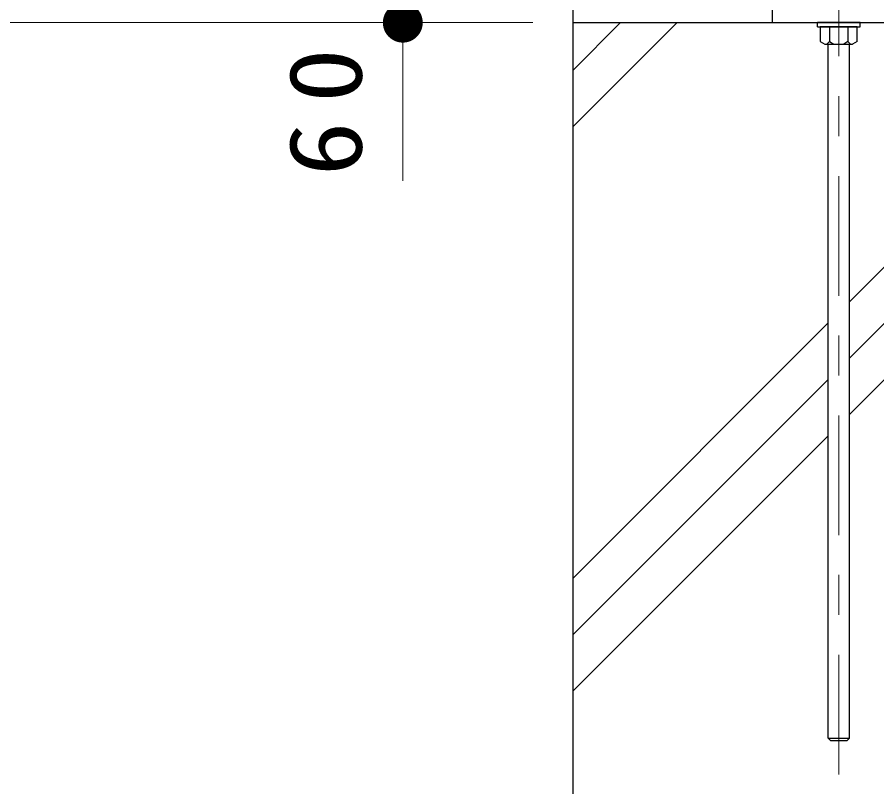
# Model space of a CAD drawing. Units: millimetres on the paper, scale 1:30. Extents: x 895 to 1260, y -33 to 257.
# Drawn here: x 927.48 to 949.03, y 76.34 to 95.63 of the extents above; entities that cross this region are included whole.
import ezdxf

# ---------------------------------------------------------------- set-up
doc = ezdxf.new("R2010")
doc.units = ezdxf.units.MM
doc.linetypes.add('USER2', pattern=[6, 3, -1, 1, -1])
doc.layers.add('1_30', color=7, linetype='Continuous', lineweight=25)
doc.styles.add('ＭＳ ゴシック', font='')
doc.styles.get('ＭＳ ゴシック').set_extended_font_data('MS Gothic')

# ---------------------------------------------------------------- blocks, each defined once
blk = doc.blocks.new('filled_dot')
at = {"color": 0, "linetype": 'Continuous', "lineweight": -2, "const_width": 1.25}
blk.add_lwpolyline([(-0.625, 0, 1), (0.625, 0, 1)], format="xyb", close=True, dxfattribs=at)

msp = doc.modelspace()

# ---------------------------------------------------------------- linework, layer by layer
at = {"layer": '1_30'}
for p, q in [((941.407, 98.826), (941.407, 68.826)), ((941.407, 95.493), (964.74, 95.493)), ((947.24, 95.493), (960.574, 95.493))]:
    msp.add_line(p, q, dxfattribs=at)
at = {"layer": '1_30', "color": 190, "linetype": 'USER2', "lineweight": 13}
msp.add_line((948.074, 76.649), (948.074, 97.904), dxfattribs=at)
at = {"layer": '1_30', "lineweight": 13}
for p, q in [((937.149, 91.532), (937.149, 97.493)), ((940.407, 95.493), (921.16, 95.493)), ((940.407, 95.493), (936.149, 95.493)), ((941.407, 94.293), (942.607, 95.493)), ((941.407, 92.879), (944.021, 95.493)), ((948.34, 88.498), (955.335, 95.493)), ((948.34, 87.084), (956.749, 95.493)), ((948.34, 85.67), (957.661, 94.991)), ((941.407, 81.565), (947.807, 87.965)), ((941.407, 80.151), (947.807, 86.551)), ((941.407, 78.737), (947.807, 85.137))]:
    msp.add_line(p, q, dxfattribs=at)
at = {"layer": '1_30', "color": 131}
msp.add_line((946.407, 96.226), (946.407, 95.493), dxfattribs=at)
at = {"layer": '1_30', "color": 190}
for p, q in [((947.54, 95.386), (947.54, 95.493)), ((948.607, 95.493), (947.54, 95.493)), ((948.607, 95.386), (948.607, 95.493)), ((947.54, 95.386), (948.607, 95.386)), ((948.535, 95.386), (947.612, 95.386)), ((947.612, 95.386), (947.612, 95.02)), ((947.843, 95.386), (947.843, 95.02)), ((948.304, 95.386), (948.304, 95.02)), ((948.535, 95.02), (948.535, 95.386)), ((947.612, 95.02), (947.727, 94.953)), ((947.843, 95.02), (947.776, 94.953)), ((947.843, 95.02), (947.949, 94.953)), ((948.304, 95.02), (948.199, 94.953)), ((948.304, 95.02), (948.371, 94.953)), ((948.535, 95.02), (948.42, 94.953)), ((947.727, 94.953), (948.42, 94.953)), ((947.807, 77.56), (947.807, 94.953)), ((948.34, 77.56), (948.34, 94.953)), ((947.807, 77.56), (947.874, 77.493)), ((947.807, 77.56), (948.34, 77.56)), ((948.34, 77.56), (948.274, 77.493)), ((948.274, 77.493), (947.874, 77.493))]:
    msp.add_line(p, q, dxfattribs=at)

# ---------------------------------------------------------------- block references
at = {"layer": '1_30', "lineweight": 13, "xscale": 0.4, "yscale": 0.4, "rotation": 90}
msp.add_blockref('filled_dot', (937.149, 95.493), dxfattribs=at)

# ---------------------------------------------------------------- texts
at = {"layer": '1_30', "insert": (936.149, 93.48), "char_height": 1.833, "attachment_point": 8, "rotation": 90, "style": 'ＭＳ ゴシック'}
msp.add_mtext('\\T1.34;\\W1.1;60', dxfattribs=at)

doc.saveas('drawing.dxf')
